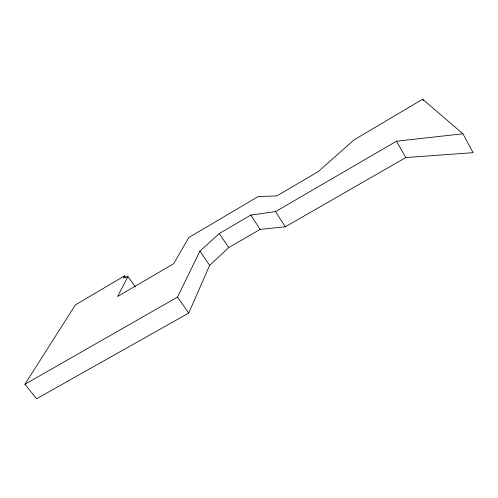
<?xml version="1.0" encoding="UTF-8"?>
<svg xmlns="http://www.w3.org/2000/svg" width="498" height="498" viewBox="0 0 498 498"><rect width="100%" height="100%" fill="white"/><g stroke="black" fill="none" stroke-linecap="round" stroke-linejoin="round"><path stroke-width="0.75" d="M125.982 277.697L124.624 275.83L75.366 304.932L24.9 384.288L36.547 398.78L188.748 313.055L209.633 265.378L228.7 247.599L260.112 229.422L285.261 226.808L405.795 157.561L473.1 152.662L462.872 133.781L422.659 99.22L354.128 139.845L318.216 171.611L276.813 195.926L258.225 196.523L188.779 237.565L173.653 263.728L117.609 296.491L127.961 276.583L135.35 286.836M24.9 384.288L177.487 297.094L199.91 251.123L219.301 233.543L250.793 215.092L275.55 211.606L396.483 141.227L462.872 133.781M124.624 275.83L123.516 277.915L127.961 276.583M177.487 297.094L188.748 313.055M199.91 251.123L209.633 265.378M219.301 233.543L228.7 247.599M250.793 215.092L260.112 229.422M275.55 211.606L285.261 226.808M396.483 141.227L405.795 157.561M422.659 99.22L423.406 100.577"/></g></svg>
